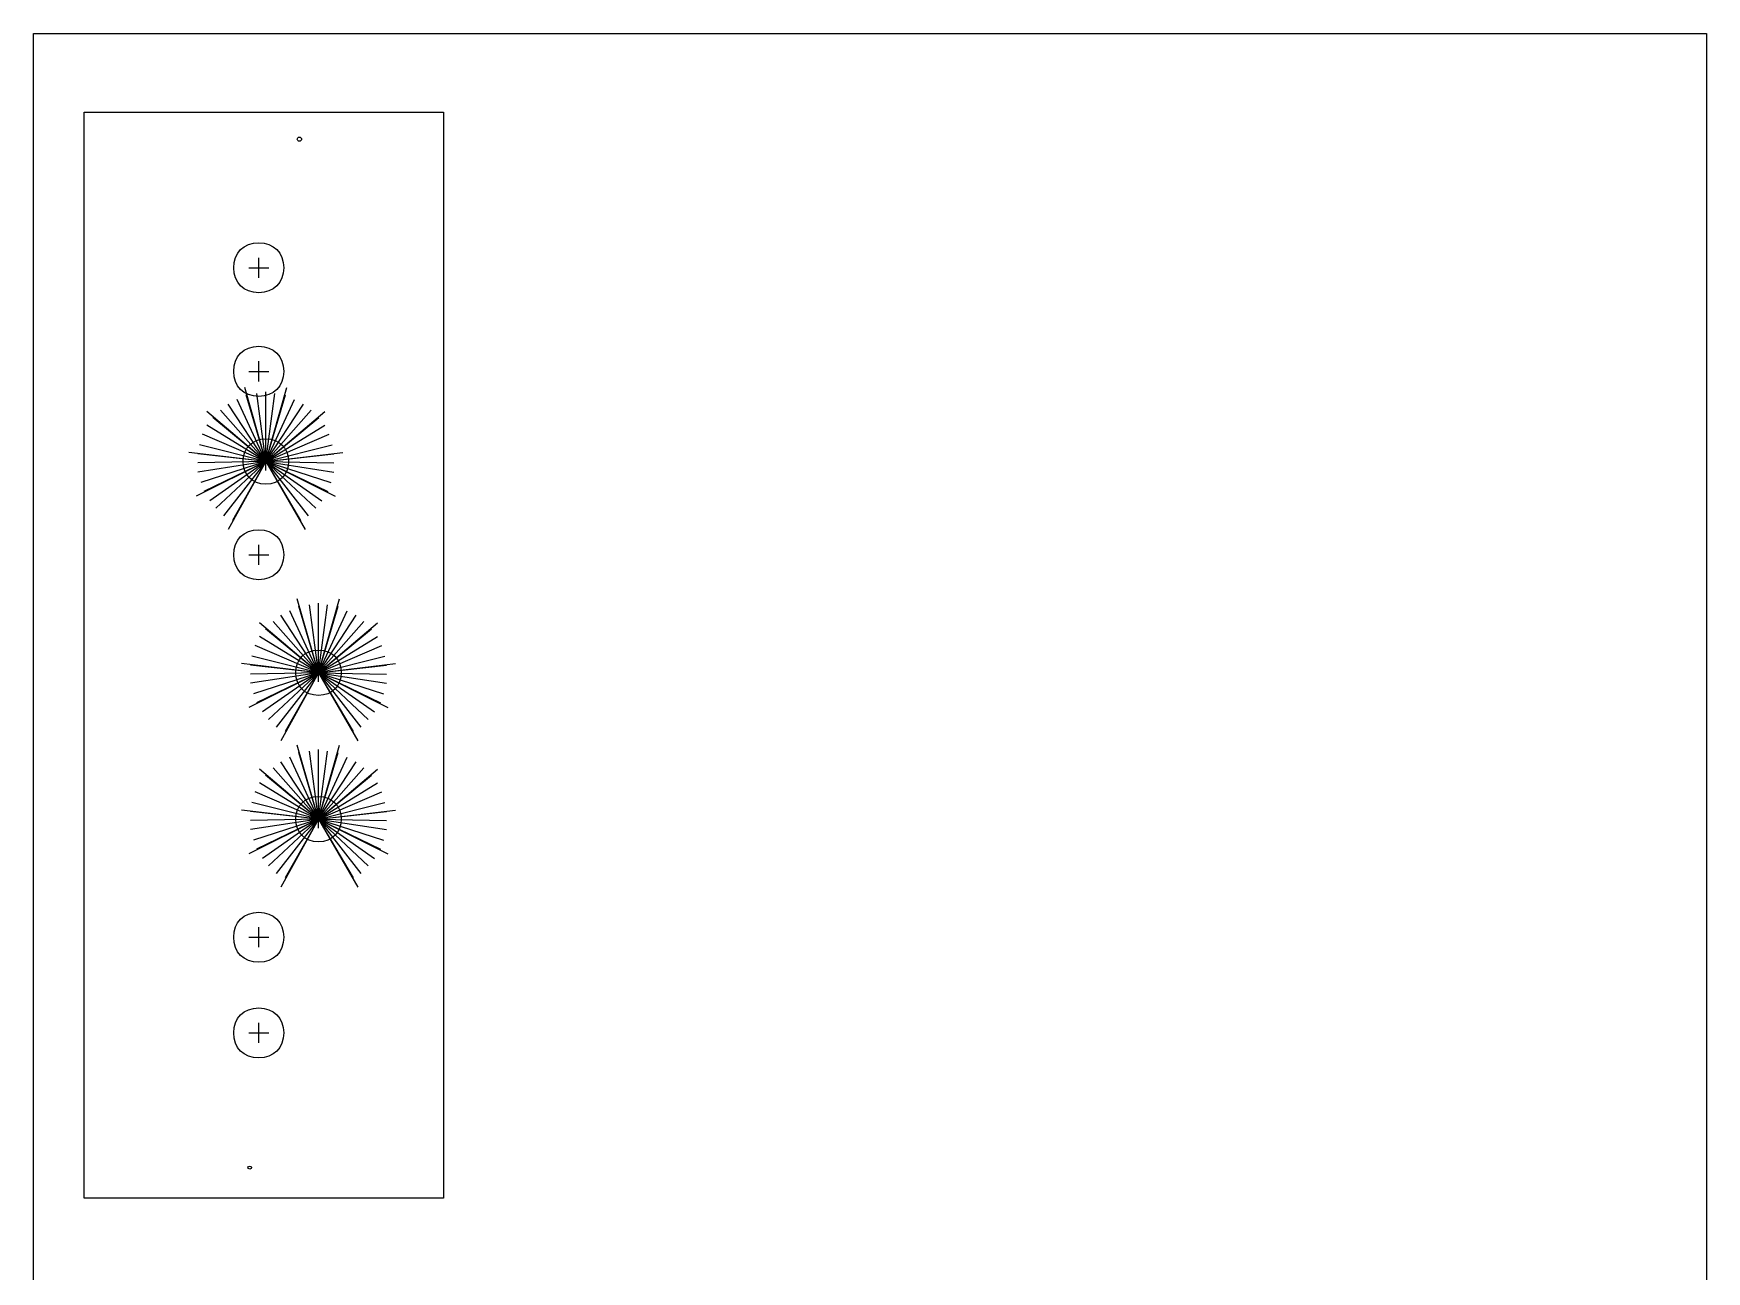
# Model space of a CAD drawing. Extents: x 19 to 579, y 0 to 828.
# Drawn here: x 19 to 579, y 414 to 828 of the extents above; entities that cross this region are included whole.
import ezdxf

# ---------------------------------------------------------------- set-up
doc = ezdxf.new("R2010")
doc.units = 0
doc.layers.add('background', color=7, linetype='CONTINUOUS')
doc.layers.add('Layer_1', color=7, linetype='CONTINUOUS')

msp = doc.modelspace()

# ---------------------------------------------------------------- linework, layer by layer
at = {"layer": 'background', "color": 1}
msp.add_lwpolyline([(19.37559, 827.983601), (578.684334, 827.983601), (578.684334, 0.000001), (19.37559, 0.000001), (19.37559, 827.983601)], dxfattribs=at)
at = {"layer": 'Layer_1', "color": 1}
for points in [[(79.756195, 438.552444), (36.381132, 438.552444), (36.381132, 801.664922), (156.491635, 801.664922), (156.491635, 438.552444), (36.381132, 438.552444)], [(109.027709, 792.627668), (109.027709, 792.627668)], [(91.341799, 749.641692), (98.032799, 749.641692)], [(94.688799, 746.294692), (94.688799, 752.989692)], [(94.687691, 711.654804), (94.687691, 718.349804)], [(91.340691, 715.001804), (98.031691, 715.001804)], [(97.052896, 684.872364), (87.458896, 705.579364)], [(97.052896, 684.872364), (89.982896, 709.622364)], [(97.052896, 684.872364), (90.486896, 707.095364)], [(97.052896, 684.872364), (94.025896, 707.599364)], [(97.052896, 684.872364), (104.126896, 709.622364)], [(97.052896, 684.872364), (97.052896, 708.106364)], [(97.052896, 684.872364), (100.083896, 707.599364)], [(97.052896, 684.872364), (103.619896, 707.095364)], [(97.052896, 684.872364), (106.650896, 705.579364)], [(97.052896, 684.872364), (77.357896, 701.540364)], [(97.052896, 684.872364), (79.376896, 699.520364)], [(97.052896, 684.872364), (81.900896, 702.044364)], [(97.052896, 684.872364), (84.427896, 704.063364)], [(97.052896, 684.872364), (109.681896, 704.063364)], [(97.052896, 684.872364), (112.205896, 702.044364)], [(97.052896, 684.872364), (116.751896, 701.540364)], [(97.052896, 684.872364), (114.732896, 699.520364)], [(97.052896, 684.872364), (75.841896, 693.962364)], [(97.052896, 684.872364), (77.357896, 696.993364)], [(97.052896, 684.872364), (116.751896, 696.993364)], [(97.052896, 684.872364), (118.267896, 693.962364)], [(97.052896, 684.872364), (74.830896, 690.427364)], [(97.052896, 684.872364), (119.279896, 690.427364)], [(97.052896, 684.872364), (71.294896, 687.903364)], [(97.052896, 684.872364), (73.818896, 673.255364)], [(97.052896, 684.872364), (74.326896, 687.395364)], [(97.052896, 684.872364), (74.326896, 681.337364)], [(97.052896, 684.872364), (74.326896, 684.364364)], [(97.052896, 684.872364), (75.333896, 677.802364)], [(97.052896, 684.872364), (76.345896, 674.770364)], [(97.052896, 684.872364), (78.365896, 671.739364)], [(97.052896, 684.872364), (80.384896, 669.212364)], [(97.052896, 684.872364), (82.912896, 666.688364)], [(97.052896, 684.872364), (84.427896, 662.141364)], [(97.052896, 684.872364), (85.943896, 665.173364)], [(94.025896, 684.872364), (100.083896, 684.872364)], [(97.052896, 684.872364), (122.814896, 687.903364)], [(97.052896, 681.841364), (97.052896, 687.903364)], [(97.052896, 684.872364), (119.783896, 687.395364)], [(97.052896, 684.872364), (120.287896, 673.255364)], [(97.052896, 684.872364), (110.185896, 662.141364)], [(97.052896, 684.872364), (119.783896, 684.364364)], [(97.052896, 684.872364), (119.783896, 681.337364)], [(97.052896, 684.872364), (118.771896, 677.802364)], [(97.052896, 684.872364), (117.763896, 674.770364)], [(97.052896, 684.872364), (115.744896, 671.739364)], [(97.052896, 684.872364), (113.720896, 669.212364)], [(97.052896, 684.872364), (111.197896, 666.688364)], [(97.052896, 684.872364), (108.669896, 665.173364)], [(94.688801, 650.325708), (94.688801, 657.021708)], [(91.341801, 653.669708), (98.032801, 653.669708)], [(114.65244, 614.227324), (107.58244, 638.977324)], [(114.65244, 614.227324), (121.72644, 638.977324)], [(114.65244, 614.227324), (102.02744, 633.418324)], [(114.65244, 614.227324), (105.05844, 634.934324)], [(114.65244, 614.227324), (108.08644, 636.450324)], [(114.65244, 614.227324), (111.62544, 636.954324)], [(114.65244, 614.227324), (114.65244, 637.461324)], [(114.65244, 614.227324), (117.68344, 636.954324)], [(114.65244, 614.227324), (121.21944, 636.450324)], [(114.65244, 614.227324), (124.25044, 634.934324)], [(114.65244, 614.227324), (127.28144, 633.418324)], [(114.65244, 614.227324), (94.95744, 630.895324)], [(114.65244, 614.227324), (96.97644, 628.875324)], [(114.65244, 614.227324), (99.50044, 631.399324)], [(114.65244, 614.227324), (129.80544, 631.399324)], [(114.65244, 614.227324), (134.35144, 630.895324)], [(114.65244, 614.227324), (132.33244, 628.875324)], [(114.65244, 614.227324), (93.44144, 623.317324)], [(114.65244, 614.227324), (94.95744, 626.348324)], [(114.65244, 614.227324), (134.35144, 626.348324)], [(114.65244, 614.227324), (135.86744, 623.317324)], [(114.65244, 614.227324), (88.89444, 617.258324)], [(114.65244, 614.227324), (91.92644, 616.750324)], [(114.65244, 614.227324), (92.43044, 619.782324)], [(114.65244, 614.227324), (136.87944, 619.782324)], [(114.65244, 614.227324), (140.41444, 617.258324)], [(114.65244, 611.196324), (114.65244, 617.258324)], [(114.65244, 614.227324), (137.38344, 616.750324)], [(114.65244, 614.227324), (91.41844, 602.610324)], [(114.65244, 614.227324), (91.92644, 610.692324)], [(114.65244, 614.227324), (91.92644, 613.719324)], [(114.65244, 614.227324), (92.93344, 607.157324)], [(114.65244, 614.227324), (93.94544, 604.125324)], [(114.65244, 614.227324), (95.96544, 601.094324)], [(114.65244, 614.227324), (97.98444, 598.567324)], [(114.65244, 614.227324), (100.51244, 596.043324)], [(114.65244, 614.227324), (102.02744, 591.496324)], [(114.65244, 614.227324), (103.54344, 594.528324)], [(111.62544, 614.227324), (117.68344, 614.227324)], [(114.65244, 614.227324), (137.88744, 602.610324)], [(114.65244, 614.227324), (127.78544, 591.496324)], [(114.65244, 614.227324), (137.38344, 613.719324)], [(114.65244, 614.227324), (137.38344, 610.692324)], [(114.65244, 614.227324), (136.37144, 607.157324)], [(114.65244, 614.227324), (135.36344, 604.125324)], [(114.65244, 614.227324), (133.34444, 601.094324)], [(114.65244, 614.227324), (131.32044, 598.567324)], [(114.65244, 614.227324), (128.79744, 596.043324)], [(114.65244, 614.227324), (126.26944, 594.528324)], [(114.65244, 565.284364), (107.58244, 590.034364)], [(114.65244, 565.284364), (108.08644, 587.507364)], [(114.65244, 565.284364), (111.62544, 588.011364)], [(114.65244, 565.284364), (121.72644, 590.034364)], [(114.65244, 565.284364), (114.65244, 588.518364)], [(114.65244, 565.284364), (117.68344, 588.011364)], [(114.65244, 565.284364), (121.21944, 587.507364)], [(114.65244, 565.284364), (94.95744, 581.952364)], [(114.65244, 565.284364), (99.50044, 582.456364)], [(114.65244, 565.284364), (102.02744, 584.475364)], [(114.65244, 565.284364), (105.05844, 585.991364)], [(114.65244, 565.284364), (124.25044, 585.991364)], [(114.65244, 565.284364), (127.28144, 584.475364)], [(114.65244, 565.284364), (129.80544, 582.456364)], [(114.65244, 565.284364), (134.35144, 581.952364)], [(114.65244, 565.284364), (94.95744, 577.405364)], [(114.65244, 565.284364), (96.97644, 579.932364)], [(114.65244, 565.284364), (132.33244, 579.932364)], [(114.65244, 565.284364), (134.35144, 577.405364)], [(114.65244, 565.284364), (92.43044, 570.839364)], [(114.65244, 565.284364), (93.44144, 574.374364)], [(114.65244, 565.284364), (135.86744, 574.374364)], [(114.65244, 565.284364), (136.87944, 570.839364)], [(114.65244, 565.284364), (88.89444, 568.315364)], [(114.65244, 565.284364), (91.41844, 553.667364)], [(114.65244, 565.284364), (91.92644, 567.807364)], [(114.65244, 565.284364), (91.92644, 561.749364)], [(114.65244, 565.284364), (91.92644, 564.776364)], [(114.65244, 565.284364), (92.93344, 558.214364)], [(114.65244, 565.284364), (93.94544, 555.182364)], [(114.65244, 565.284364), (95.96544, 552.151364)], [(114.65244, 565.284364), (97.98444, 549.624364)], [(114.65244, 565.284364), (100.51244, 547.100364)], [(114.65244, 565.284364), (102.02744, 542.553364)], [(114.65244, 565.284364), (103.54344, 545.585364)], [(111.62544, 565.284364), (117.68344, 565.284364)], [(114.65244, 565.284364), (140.41444, 568.315364)], [(114.65244, 562.253364), (114.65244, 568.315364)], [(114.65244, 565.284364), (137.38344, 567.807364)], [(114.65244, 565.284364), (137.88744, 553.667364)], [(114.65244, 565.284364), (127.78544, 542.553364)], [(114.65244, 565.284364), (137.38344, 564.776364)], [(114.65244, 565.284364), (137.38344, 561.749364)], [(114.65244, 565.284364), (136.37144, 558.214364)], [(114.65244, 565.284364), (135.36344, 555.182364)], [(114.65244, 565.284364), (133.34444, 552.151364)], [(114.65244, 565.284364), (131.32044, 549.624364)], [(114.65244, 565.284364), (128.79744, 547.100364)], [(114.65244, 565.284364), (126.26944, 545.585364)], [(91.340693, 525.776204), (98.031693, 525.776204)], [(94.687693, 522.432204), (94.687693, 529.128204)], [(91.340693, 493.776204), (98.031693, 493.776204)], [(94.687693, 490.432204), (94.687693, 497.128204)], [(92.312608, 448.741668), (92.312608, 448.741668)]]:
    msp.add_lwpolyline(points, dxfattribs=at)
at = {"layer": 'Layer_1', "color": 7}
for points in [[(97.654896, 684.716364), (97.654896, 684.716364)], [(115.25444, 614.071324), (115.25444, 614.071324)], [(115.25444, 565.128364), (115.25444, 565.128364)]]:
    msp.add_lwpolyline(points, dxfattribs=at)
at = {"layer": 'Layer_1', "color": 1}
for points in [[(107.530709, 792.627668), (107.530709, 793.002668), (107.862709, 793.307668), (108.277709, 793.307668)], [(108.277709, 791.948668), (107.862709, 791.948668), (107.530709, 792.252668), (107.530709, 792.627668)], [(108.277709, 793.307668), (108.691709, 793.307668), (109.027709, 793.002668), (109.027709, 792.627668)], [(109.027709, 792.627668), (109.027709, 792.252668), (108.691709, 791.948668), (108.277709, 791.948668)], [(86.317799, 749.641692), (86.317799, 754.661692), (89.665799, 758.008692), (94.688799, 758.008692)], [(94.688799, 758.008692), (99.708799, 758.008692), (103.051799, 754.661692), (103.051799, 749.641692)], [(94.688799, 741.274692), (89.665799, 741.274692), (86.317799, 744.622692), (86.317799, 749.641692)], [(103.051799, 749.641692), (103.051799, 744.622692), (99.708799, 741.274692), (94.688799, 741.274692)], [(86.316691, 715.001804), (86.316691, 720.021804), (89.664691, 723.368804), (94.687691, 723.368804)], [(94.687691, 723.368804), (99.707691, 723.368804), (103.050691, 720.021804), (103.050691, 715.001804)], [(94.687691, 706.634804), (89.664691, 706.634804), (86.316691, 709.982804), (86.316691, 715.001804)], [(103.050691, 715.001804), (103.050691, 709.982804), (99.707691, 706.634804), (94.687691, 706.634804)], [(89.478896, 684.872364), (89.478896, 689.415364), (92.509896, 692.446364), (97.052896, 692.446364)], [(97.052896, 692.446364), (101.599896, 692.446364), (104.630896, 689.415364), (104.630896, 684.872364)], [(97.052896, 677.294364), (92.509896, 677.294364), (89.478896, 680.325364), (89.478896, 684.872364)], [(104.630896, 684.872364), (104.630896, 680.325364), (101.599896, 677.294364), (97.052896, 677.294364)], [(86.317801, 653.669708), (86.317801, 658.693708), (89.665801, 662.036708), (94.688801, 662.036708)], [(94.688801, 662.036708), (99.708801, 662.036708), (103.051801, 658.693708), (103.051801, 653.669708)], [(94.688801, 645.306708), (89.665801, 645.306708), (86.317801, 648.654708), (86.317801, 653.669708)], [(103.051801, 653.669708), (103.051801, 648.654708), (99.708801, 645.306708), (94.688801, 645.306708)], [(107.07844, 614.227324), (107.07844, 618.770324), (110.10944, 621.801324), (114.65244, 621.801324)], [(114.65244, 621.801324), (119.19944, 621.801324), (122.23044, 618.770324), (122.23044, 614.227324)], [(114.65244, 606.649324), (110.10944, 606.649324), (107.07844, 609.680324), (107.07844, 614.227324)], [(122.23044, 614.227324), (122.23044, 609.680324), (119.19944, 606.649324), (114.65244, 606.649324)], [(107.07844, 565.284364), (107.07844, 569.827364), (110.10944, 572.858364), (114.65244, 572.858364)], [(114.65244, 572.858364), (119.19944, 572.858364), (122.23044, 569.827364), (122.23044, 565.284364)], [(114.65244, 557.706364), (110.10944, 557.706364), (107.07844, 560.737364), (107.07844, 565.284364)], [(122.23044, 565.284364), (122.23044, 560.737364), (119.19944, 557.706364), (114.65244, 557.706364)], [(86.316693, 525.776204), (86.316693, 530.800204), (89.664693, 534.143204), (94.687693, 534.143204)], [(94.687693, 534.143204), (99.707693, 534.143204), (103.050693, 530.800204), (103.050693, 525.776204)], [(94.687693, 517.413204), (89.664693, 517.413204), (86.316693, 520.761204), (86.316693, 525.776204)], [(103.050693, 525.776204), (103.050693, 520.761204), (99.707693, 517.413204), (94.687693, 517.413204)], [(86.316693, 493.776204), (86.316693, 498.800204), (89.664693, 502.143204), (94.687693, 502.143204)], [(94.687693, 502.143204), (99.707693, 502.143204), (103.050693, 498.800204), (103.050693, 493.776204)], [(94.687693, 485.413204), (89.664693, 485.413204), (86.316693, 488.761204), (86.316693, 493.776204)], [(103.050693, 493.776204), (103.050693, 488.761204), (99.707693, 485.413204), (94.687693, 485.413204)], [(91.085608, 448.741668), (91.085608, 449.002668), (91.363608, 449.217668), (91.699608, 449.217668)], [(91.699608, 448.264668), (91.363608, 448.264668), (91.085608, 448.479668), (91.085608, 448.741668)], [(91.699608, 449.217668), (92.038608, 449.217668), (92.312608, 449.002668), (92.312608, 448.741668)], [(92.312608, 448.741668), (92.312608, 448.479668), (92.038608, 448.264668), (91.699608, 448.264668)]]:
    msp.add_open_spline(points, degree=3, dxfattribs=at)
at = {"layer": 'Layer_1', "color": 7}
for points in [[(96.294896, 684.716364), (96.294896, 685.056364), (96.599896, 685.329364), (96.974896, 685.329364)], [(96.974896, 684.106364), (96.599896, 684.106364), (96.294896, 684.380364), (96.294896, 684.716364)], [(96.974896, 685.329364), (97.349896, 685.329364), (97.654896, 685.056364), (97.654896, 684.716364)], [(97.654896, 684.716364), (97.654896, 684.380364), (97.349896, 684.106364), (96.974896, 684.106364)], [(113.89444, 614.071324), (113.89444, 614.411324), (114.19944, 614.684324), (114.57444, 614.684324)], [(114.57444, 613.461324), (114.19944, 613.461324), (113.89444, 613.735324), (113.89444, 614.071324)], [(114.57444, 614.684324), (114.94944, 614.684324), (115.25444, 614.411324), (115.25444, 614.071324)], [(115.25444, 614.071324), (115.25444, 613.735324), (114.94944, 613.461324), (114.57444, 613.461324)], [(113.89444, 565.128364), (113.89444, 565.468364), (114.19944, 565.741364), (114.57444, 565.741364)], [(114.57444, 564.518364), (114.19944, 564.518364), (113.89444, 564.792364), (113.89444, 565.128364)], [(114.57444, 565.741364), (114.94944, 565.741364), (115.25444, 565.468364), (115.25444, 565.128364)], [(115.25444, 565.128364), (115.25444, 564.792364), (114.94944, 564.518364), (114.57444, 564.518364)]]:
    msp.add_open_spline(points, degree=3, dxfattribs=at)

doc.saveas('drawing.dxf')
